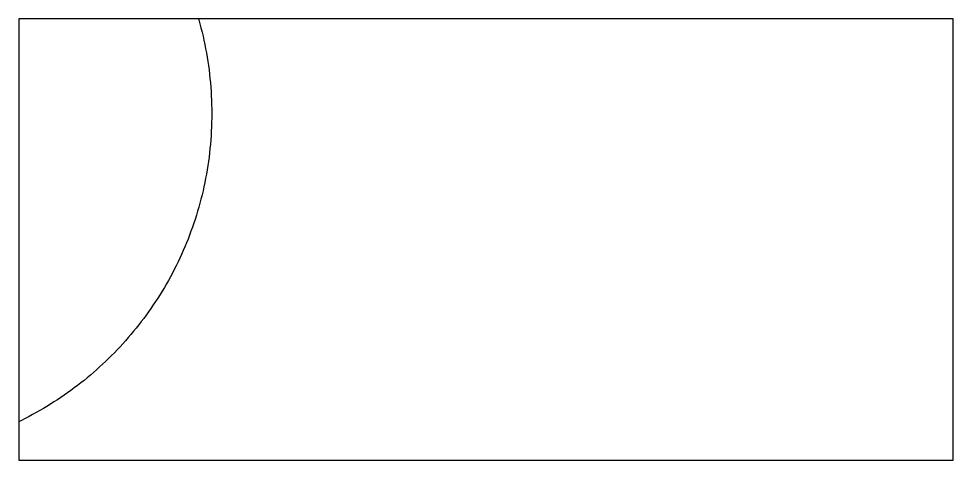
# Model space of a CAD drawing. Header units: millimetres. Extents: x 133 to 853, y 251 to 591.
import ezdxf
from ezdxf.xclip import XClip

# ---------------------------------------------------------------- set-up
doc = ezdxf.new("R2010")
doc.units = ezdxf.units.MM
doc.header["$XCLIPFRAME"] = 2

# ---------------------------------------------------------------- blocks, each defined once
blk = doc.blocks.new('my-block')
blk.add_circle((157.09, 623.01), 263.65)

msp = doc.modelspace()

# ---------------------------------------------------------------- block references
ref = msp.add_blockref('my-block', (-139.43, -104.62))
XClip(ref).set_block_clipping_path([(272, 356), (992, 696)])

doc.saveas('drawing.dxf')
